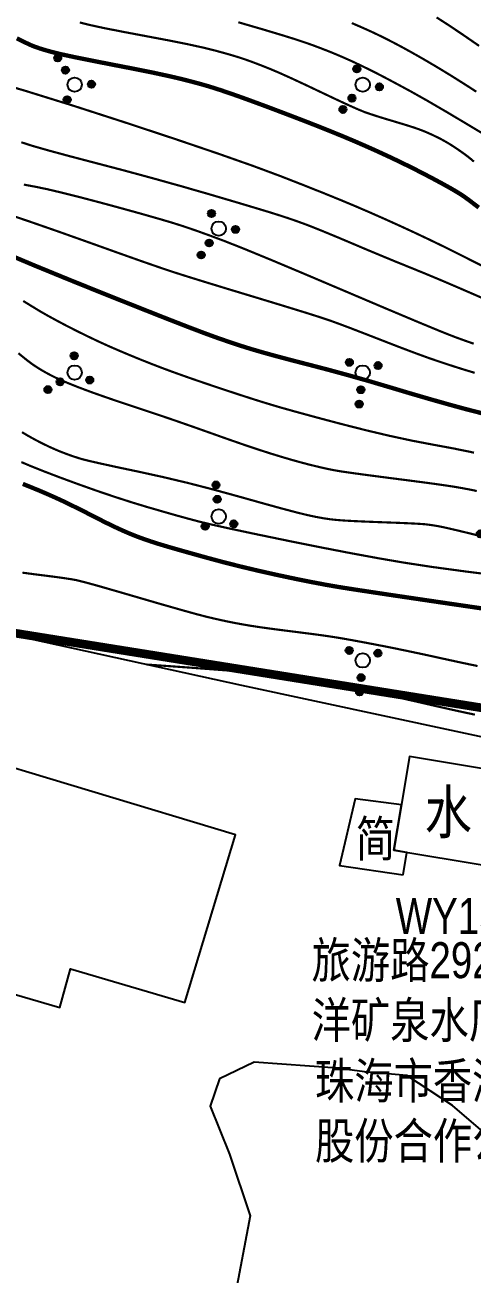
# Model space of a CAD drawing. Extents: x 396500 to 398250, y 1005980 to 1008200.
# Drawn here: x 398126.31 to 398141.83, y 1007897.73 to 1007941.11 of the extents above; entities that cross this region are included whole.
import ezdxf
from ezdxf.enums import TextEntityAlignment as Align

# ---------------------------------------------------------------- set-up
doc = ezdxf.new("R2010")
doc.units = 0
doc.header["$LTSCALE"] = 0.5
doc.layers.get('0').update_dxf_attribs({"linetype": 'CONTINUOUS'})
doc.layers.add('ASSIST', color=7, linetype='CONTINUOUS', plot=False)
for name, color, linetype in [('DGX', 2, 'CONTINUOUS'), ('DMTZ', 3, 'CONTINUOUS'), ('JMD', 6, 'CONTINUOUS'), ('SXSS', 5, 'CONTINUOUS'), ('ZBTZ', 3, 'CONTINUOUS'), ('权属人', 160, 'CONTINUOUS'), ('用地红线', 1, 'CONTINUOUS'), ('编号', 90, 'CONTINUOUS'), ('门牌号', 1, 'CONTINUOUS')]:
    doc.layers.add(name, color=color, linetype=linetype)
doc.styles.add('细等线体', font='长等线体_0.TTF', dxfattribs={"width": 0.8})
doc.linetypes.add('10421', pattern='A,2,[150,AAA.SHX,S=1,R=0,X=0,Y=1],1e-11', length=2)
doc.linetypes.add('1161', pattern='A,0,[149,AAA.SHX,S=0.15,R=0,X=0,Y=0],-1.6', length=1.6)

# ---------------------------------------------------------------- blocks, each defined once
blk = doc.blocks.new('*U110')
at = {"linetype": 'Continuous'}
for points in [[(-0.25, 2.2), (-0.238, 2.123), (-0.238, 2.277)], [(-0.238, 2.277), (-0.202, 2.053), (-0.202, 2.347)], [(-0.202, 2.053), (-0.238, 2.277), (-0.238, 2.123)], [(-0.202, 2.347), (-0.147, 1.998), (-0.147, 2.402)], [(-0.147, 1.998), (-0.202, 2.347), (-0.202, 2.053)], [(-0.147, 2.402), (-0.077, 1.962), (-0.077, 2.438)], [(-0.077, 1.962), (-0.147, 2.402), (-0.147, 1.998)], [(-0.077, 2.438), (0, 1.95), (0, 2.45)], [(0, 1.95), (-0.077, 2.438), (-0.077, 1.962)], [(0, 2.45), (0.077, 1.962), (0.077, 2.438)], [(0.077, 1.962), (0, 2.45), (0, 1.95)], [(0.077, 2.438), (0.147, 1.998), (0.147, 2.402)], [(0.147, 1.998), (0.077, 2.438), (0.077, 1.962)], [(0.147, 2.402), (0.202, 2.053), (0.202, 2.347)], [(0.202, 2.053), (0.147, 2.402), (0.147, 1.998)], [(0.202, 2.347), (0.238, 2.123), (0.238, 2.277)], [(0.238, 2.123), (0.202, 2.347), (0.202, 2.053)], [(0.25, 2.2), (0.238, 2.277), (0.238, 2.123)]]:
    blk.add_solid(points, dxfattribs=at)
blk = doc.blocks.new('*U109')
at = {"linetype": 'Continuous'}
for points in [[(-0.25, 1.2), (-0.238, 1.123), (-0.238, 1.277)], [(-0.238, 1.277), (-0.202, 1.053), (-0.202, 1.347)], [(-0.202, 1.053), (-0.238, 1.277), (-0.238, 1.123)], [(-0.202, 1.347), (-0.147, 0.998), (-0.147, 1.402)], [(-0.147, 0.998), (-0.202, 1.347), (-0.202, 1.053)], [(-0.147, 1.402), (-0.077, 0.962), (-0.077, 1.438)], [(-0.077, 0.962), (-0.147, 1.402), (-0.147, 0.998)], [(-0.077, 1.438), (0, 0.95), (0, 1.45)], [(0, 0.95), (-0.077, 1.438), (-0.077, 0.962)], [(0, 1.45), (0.077, 0.962), (0.077, 1.438)], [(0.077, 0.962), (0, 1.45), (0, 0.95)], [(0.077, 1.438), (0.147, 0.998), (0.147, 1.402)], [(0.147, 0.998), (0.077, 1.438), (0.077, 0.962)], [(0.147, 1.402), (0.202, 1.053), (0.202, 1.347)], [(0.202, 1.053), (0.147, 1.402), (0.147, 0.998)], [(0.202, 1.347), (0.238, 1.123), (0.238, 1.277)], [(0.238, 1.123), (0.202, 1.347), (0.202, 1.053)], [(0.25, 1.2), (0.238, 1.277), (0.238, 1.123)]]:
    blk.add_solid(points, dxfattribs=at)
blk = doc.blocks.new('*U108')
at = {"linetype": 'Continuous'}
for points in [[(-1.25, -0.6), (-1.238, -0.677), (-1.238, -0.523)], [(-1.238, -0.523), (-1.202, -0.747), (-1.202, -0.453)], [(-1.202, -0.747), (-1.238, -0.523), (-1.238, -0.677)], [(-1.202, -0.453), (-1.147, -0.802), (-1.147, -0.398)], [(-1.147, -0.802), (-1.202, -0.453), (-1.202, -0.747)], [(-1.147, -0.398), (-1.077, -0.838), (-1.077, -0.362)], [(-1.077, -0.838), (-1.147, -0.398), (-1.147, -0.802)], [(-1.077, -0.362), (-1, -0.85), (-1, -0.35)], [(-1, -0.85), (-1.077, -0.362), (-1.077, -0.838)], [(-1, -0.35), (-0.923, -0.838), (-0.923, -0.362)], [(-0.923, -0.838), (-1, -0.35), (-1, -0.85)], [(-0.923, -0.362), (-0.853, -0.802), (-0.853, -0.398)], [(-0.853, -0.802), (-0.923, -0.362), (-0.923, -0.838)], [(-0.853, -0.398), (-0.798, -0.747), (-0.798, -0.453)], [(-0.798, -0.747), (-0.853, -0.398), (-0.853, -0.802)], [(-0.798, -0.453), (-0.762, -0.677), (-0.762, -0.523)], [(-0.762, -0.677), (-0.798, -0.453), (-0.798, -0.747)], [(-0.75, -0.6), (-0.762, -0.523), (-0.762, -0.677)]]:
    blk.add_solid(points, dxfattribs=at)
blk = doc.blocks.new('*U107')
at = {"linetype": 'Continuous'}
for points in [[(0.75, -0.6), (0.762, -0.677), (0.762, -0.523)], [(0.762, -0.523), (0.798, -0.747), (0.798, -0.453)], [(0.798, -0.747), (0.762, -0.523), (0.762, -0.677)], [(0.798, -0.453), (0.853, -0.802), (0.853, -0.398)], [(0.853, -0.802), (0.798, -0.453), (0.798, -0.747)], [(0.853, -0.398), (0.923, -0.838), (0.923, -0.362)], [(0.923, -0.838), (0.853, -0.398), (0.853, -0.802)], [(0.923, -0.362), (1, -0.85), (1, -0.35)], [(1, -0.85), (0.923, -0.362), (0.923, -0.838)], [(1, -0.35), (1.077, -0.838), (1.077, -0.362)], [(1.077, -0.838), (1, -0.35), (1, -0.85)], [(1.077, -0.362), (1.147, -0.802), (1.147, -0.398)], [(1.147, -0.802), (1.077, -0.362), (1.077, -0.838)], [(1.147, -0.398), (1.202, -0.747), (1.202, -0.453)], [(1.202, -0.747), (1.147, -0.398), (1.147, -0.802)], [(1.202, -0.453), (1.238, -0.677), (1.238, -0.523)], [(1.238, -0.677), (1.202, -0.453), (1.202, -0.747)], [(1.25, -0.6), (1.238, -0.523), (1.238, -0.677)]]:
    blk.add_solid(points, dxfattribs=at)
blk = doc.blocks.new('gc160')
for centre, radius in [((0, 2.2), 0.25), ((0, 1.2), 0.25), ((0, 0), 0.5), ((-1, -0.6), 0.25), ((1, -0.6), 0.25)]:
    blk.add_circle(centre, radius)
at = {"linetype": 'Continuous'}
for name in ['*U110', '*U109', '*U108', '*U107']:
    blk.add_blockref(name, (0, 0), dxfattribs=at)

msp = doc.modelspace()

# ---------------------------------------------------------------- linework, layer by layer
at = {"layer": 'ASSIST', "linetype": '1161', "flags": 128}
msp.add_lwpolyline([(398142.02, 1007800), (398142.399, 1007801.54), (398142.633, 1007802.773), (398142.931, 1007803.579), (398144.715, 1007805.754), (398145.584, 1007806.956), (398146.799, 1007807.848), (398147.861, 1007808.093), (398149.129, 1007808.343), (398150.764, 1007808.784), (398151.939, 1007809.304), (398152.806, 1007810.069), (398152.944, 1007810.789), (398152.788, 1007811.606), (398151.833, 1007813.402), (398150.283, 1007816.089), (398149.271, 1007817.523), (398148.366, 1007819.301), (398147.802, 1007820.892), (398147.709, 1007822.194), (398147.751, 1007823.22), (398147.993, 1007825.125), (398148.563, 1007828.764), (398148.89, 1007831.01), (398148.677, 1007833.131), (398148.356, 1007835.297), (398148.501, 1007837.554), (398148.576, 1007837.886), (398149.025, 1007838.785), (398149.904, 1007840.345), (398150.85, 1007841.759), (398152.198, 1007842.928), (398153.283, 1007843.843), (398154.353, 1007844.354), (398156.242, 1007844.174), (398157.251, 1007844.031), (398159.807, 1007843.503), (398162.288, 1007842.879), (398163.871, 1007842.482), (398165.328, 1007841.983), (398166.696, 1007841.514), (398168.45, 1007840.912), (398173.781, 1007839.09), (398176.049, 1007838.337), (398178.161, 1007837.694), (398180.78, 1007836.928), (398182.566, 1007836.552), (398184.62, 1007836.189), (398186.394, 1007835.99), (398187.912, 1007836.12), (398189.201, 1007837.141), (398189.776, 1007838.251), (398190.12, 1007840.29), (398190.17, 1007842.598), (398190.403, 1007844.951), (398189.043, 1007847.627), (398186.439, 1007850.026), (398182.225, 1007851.659), (398179.103, 1007852.385), (398176.647, 1007852.937), (398174.727, 1007853.334), (398173.11, 1007853.669), (398168.439, 1007854.649), (398165.563, 1007855.29), (398158.789, 1007856.801), (398153.979, 1007858.808), (398149.396, 1007860.72), (398144.127, 1007864.7), (398142.759, 1007865.981), (398141.282, 1007867.363), (398140.55, 1007868.563), (398140.208, 1007869.78), (398140.511, 1007870.688), (398141.35, 1007871.773), (398142.86, 1007872.958), (398144.688, 1007874.352), (398146.121, 1007875.954), (398147.886, 1007878.704), (398148.807, 1007881.026), (398149.69, 1007882.6), (398150.822, 1007883.944), (398152.833, 1007885.552), (398155.084, 1007887.155), (398157.453, 1007888.399), (398159.821, 1007889.906), (398164.065, 1007891.774), (398167.151, 1007892.546), (398170.237, 1007892.763), (398172.231, 1007893.077), (398178.906, 1007894.329), (398187.893, 1007896.515), (398196.105, 1007897.363), (398198.497, 1007897.051), (398200.566, 1007896.587), (398204.507, 1007893.102), (398206.423, 1007891.187), (398209.498, 1007887.729), (398210.612, 1007887.806), (398213.195, 1007888.289), (398215.918, 1007889.203), (398220.573, 1007891.299), (398223.366, 1007894.936), (398225.772, 1007898.967), (398226.909, 1007900.593), (398227.45, 1007901.366), (398230.002, 1007904.286), (398230.914, 1007907.707), (398230.508, 1007910.965), (398230.735, 1007912.853), (398231.346, 1007914.53), (398231.704, 1007915.899), (398231.592, 1007917.4), (398230.516, 1007919.105), (398228.421, 1007920.266), (398226.188, 1007921.034), (398222.702, 1007920.758), (398220.157, 1007919.683), (398213.382, 1007916.314), (398211.653, 1007915.256), (398209.807, 1007914.296), (398207.213, 1007913.194), (398202.736, 1007911.958), (398198.513, 1007911.002), (398193.866, 1007910.829), (398191.118, 1007910.959), (398186.311, 1007911.089), (398183.26, 1007910.44), (398179.978, 1007908.815), (398175.69, 1007907.289), (398170.96, 1007906.391), (398164.865, 1007905.89), (398161.238, 1007904.319), (398157.823, 1007902.535), (398156.043, 1007901.477), (398153.127, 1007900.483), (398149.688, 1007899.603), (398147.117, 1007899.74), (398147.354, 1007906.259), (398146.727, 1007907.847), (398146.513, 1007910.403), (398146.692, 1007913.316), (398146.601, 1007914.543), (398146.316, 1007915.086), (398146.17, 1007915.27), (398146.043, 1007915.397), (398143.818, 1007916.025), (398133.841, 1007918.172), (398117.646, 1007921.722), (398115.495, 1007921.191), (398113.43, 1007918.324), (398111.271, 1007914.72), (398111.659, 1007911.426), (398111.138, 1007910.755), (398109.996, 1007910.755), (398105.411, 1007912.155), (398094.726, 1007914.446), (398089.329, 1007915.756), (398084.446, 1007917.001), (398081.014, 1007918.354), (398077.754, 1007918.158), (398074.291, 1007917.473), (398072.136, 1007917.258), (398058.971, 1007918.699), (398029.655, 1007921.908), (398021.04, 1007925.602), (398010.909, 1007927.444), (398008.421, 1007927.59), (398003.074, 1007927.335), (398001.194, 1007927.455), (398000.225, 1007927.796), (398000.036, 1007927.87)], dxfattribs=at)
msp.add_lwpolyline([(398132.661, 1007881.738), (398132.769, 1007881.211), (398133.601, 1007881.382), (398141.608, 1007884.583), (398151.23, 1007892.921), (398158.425, 1007896.587), (398163.813, 1007898.255), (398177.222, 1007900.881), (398177.958, 1007901.025), (398191.043, 1007902.318), (398200.023, 1007902.31), (398201.946, 1007901.951), (398203.618, 1007901.246), (398205.682, 1007899.601), (398206.826, 1007899.011), (398207.95, 1007898.859), (398209.865, 1007899.317), (398212.589, 1007899.098), (398217.064, 1007898.694), (398219.194, 1007897.824), (398222.834, 1007896.238), (398223.944, 1007895.904), (398224.634, 1007897.06), (398225.745, 1007898.921), (398226.106, 1007899.445), (398226.924, 1007900.614), (398227.45, 1007901.366), (398230.002, 1007904.286), (398230.914, 1007907.707), (398230.508, 1007910.965), (398230.699, 1007912.754), (398231.704, 1007915.899), (398231.592, 1007917.4), (398230.516, 1007919.105), (398229.126, 1007919.934), (398228.364, 1007920.293), (398226.188, 1007921.034), (398222.702, 1007920.758), (398220.333, 1007919.758), (398217.519, 1007918.372), (398213.382, 1007916.314), (398211.653, 1007915.256), (398209.807, 1007914.296), (398207.373, 1007913.262), (398207.213, 1007913.194), (398204.586, 1007912.469), (398202.788, 1007911.973), (398198.513, 1007911.002), (398193.866, 1007910.829), (398191.904, 1007910.922), (398188.508, 1007911.029), (398186.37, 1007911.087), (398183.26, 1007910.44), (398179.978, 1007908.815), (398175.69, 1007907.289), (398172.537, 1007906.691), (398170.96, 1007906.391), (398167.695, 1007906.125), (398165.559, 1007905.947), (398164.865, 1007905.89), (398162.556, 1007904.889), (398161.238, 1007904.319), (398160.364, 1007903.862), (398157.823, 1007902.535), (398156.043, 1007901.477), (398153.127, 1007900.483), (398149.688, 1007899.603), (398147.117, 1007899.74), (398144.548, 1007900.78), (398142.464, 1007902.458), (398141.154, 1007903.579), (398139.568, 1007904.619), (398138.101, 1007904.746), (398137.148, 1007904.882), (398134.27, 1007905.083), (398133.061, 1007904.507), (398132.744, 1007903.558), (398133.412, 1007901.892), (398134.133, 1007899.746), (398133.579, 1007896.877), (398132.456, 1007895.241)], close=True, dxfattribs=at)
at = {"layer": 'DGX', "linetype": 'Continuous', "const_width": 0.075}
for points in [[(398141.894, 1007936.367), (398141.771, 1007936.471), (398141.66, 1007936.559), (398141.535, 1007936.652), (398141.396, 1007936.75), (398141.243, 1007936.854), (398141.083, 1007936.958), (398140.919, 1007937.056), (398140.752, 1007937.148), (398140.582, 1007937.233), (398140.416, 1007937.312), (398140.259, 1007937.382), (398140.112, 1007937.442), (398139.974, 1007937.494), (398139.818, 1007937.548), (398139.615, 1007937.613), (398139.365, 1007937.69), (398139.069, 1007937.779), (398138.769, 1007937.869), (398138.509, 1007937.95), (398138.29, 1007938.022), (398138.11, 1007938.084), (398137.895, 1007938.171), (398137.569, 1007938.316), (398137.131, 1007938.519), (398136.583, 1007938.779), (398136.021, 1007939.046), (398135.546, 1007939.267), (398135.157, 1007939.442), (398134.854, 1007939.571), (398134.604, 1007939.672), (398134.372, 1007939.762), (398134.16, 1007939.842), (398133.967, 1007939.911), (398133.763, 1007939.979), (398133.518, 1007940.054), (398133.232, 1007940.136), (398132.905, 1007940.226), (398132.49, 1007940.328), (398131.941, 1007940.448), (398131.258, 1007940.584), (398130.442, 1007940.738), (398129.641, 1007940.889), (398129.002, 1007941.016), (398128.526, 1007941.12), (398128.213, 1007941.199)], [(398142.802, 1007936.977), (398141.803, 1007937.581), (398140.958, 1007938.085), (398140.266, 1007938.488), (398139.727, 1007938.792), (398139.285, 1007939.031), (398138.886, 1007939.244), (398138.529, 1007939.43), (398138.214, 1007939.588), (398137.925, 1007939.728), (398137.648, 1007939.858), (398137.381, 1007939.977), (398137.127, 1007940.086), (398136.874, 1007940.19), (398136.614, 1007940.291), (398136.348, 1007940.392), (398136.075, 1007940.49), (398135.721, 1007940.608), (398135.209, 1007940.767), (398134.541, 1007940.967), (398133.716, 1007941.207)], [(398142.074, 1007940.387), (398141.504, 1007940.78), (398141.013, 1007941.109), (398140.6, 1007941.375)], [(398141.978, 1007938.794), (398141.673, 1007938.992), (398141.37, 1007939.184), (398141.07, 1007939.372), (398140.775, 1007939.552), (398140.488, 1007939.724), (398140.211, 1007939.887), (398139.943, 1007940.041), (398139.68, 1007940.189), (398139.418, 1007940.333), (398139.157, 1007940.472), (398138.897, 1007940.607), (398138.625, 1007940.742), (398138.328, 1007940.883), (398138.005, 1007941.028), (398137.656, 1007941.179)], [(398142.312, 1007932.682), (398141.786, 1007932.945), (398141.299, 1007933.191), (398140.81, 1007933.434), (398140.317, 1007933.672), (398139.82, 1007933.907), (398139.322, 1007934.137), (398138.824, 1007934.362), (398138.325, 1007934.583), (398137.825, 1007934.799), (398137.285, 1007935.025), (398136.664, 1007935.278), (398135.962, 1007935.557), (398135.179, 1007935.863), (398134.225, 1007936.218), (398133.01, 1007936.646), (398131.534, 1007937.148), (398129.797, 1007937.723), (398128.006, 1007938.302), (398126.366, 1007938.812), (398124.878, 1007939.254)], [(398142.43, 1007931.522), (398141.86, 1007931.77), (398141.286, 1007932.019), (398140.738, 1007932.253), (398140.216, 1007932.471), (398139.719, 1007932.674), (398139.231, 1007932.871), (398138.734, 1007933.076), (398138.228, 1007933.287), (398137.714, 1007933.505), (398137.23, 1007933.71), (398136.816, 1007933.882), (398136.473, 1007934.022), (398136.201, 1007934.13), (398135.959, 1007934.221), (398135.706, 1007934.312), (398135.442, 1007934.403), (398135.167, 1007934.493), (398134.802, 1007934.608), (398134.27, 1007934.769), (398133.57, 1007934.978), (398132.702, 1007935.234), (398131.74, 1007935.511), (398130.76, 1007935.785), (398129.762, 1007936.056), (398128.745, 1007936.323), (398127.816, 1007936.567), (398127.079, 1007936.767), (398126.535, 1007936.924), (398126.185, 1007937.038)], [(398143.088, 1007921.945), (398141.621, 1007922.127), (398140.409, 1007922.292), (398139.451, 1007922.439), (398138.574, 1007922.59), (398137.602, 1007922.769), (398136.535, 1007922.976), (398135.373, 1007923.21), (398134.276, 1007923.437), (398133.4, 1007923.624), (398132.746, 1007923.769), (398132.314, 1007923.874), (398131.965, 1007923.967), (398131.56, 1007924.079), (398131.099, 1007924.211), (398130.582, 1007924.36), (398130.022, 1007924.53), (398129.432, 1007924.72), (398128.812, 1007924.93), (398128.162, 1007925.161), (398127.539, 1007925.39), (398127.003, 1007925.595), (398126.552, 1007925.774), (398126.186, 1007925.929)], [(398126.222, 1007922.089), (398126.571, 1007922.042), (398126.962, 1007921.992), (398127.342, 1007921.944), (398127.659, 1007921.9), (398127.911, 1007921.862), (398128.099, 1007921.828), (398128.349, 1007921.766), (398128.787, 1007921.647), (398129.412, 1007921.468), (398130.225, 1007921.231), (398131.054, 1007920.989), (398131.727, 1007920.797), (398132.245, 1007920.653), (398132.607, 1007920.558), (398132.895, 1007920.49), (398133.186, 1007920.425), (398133.482, 1007920.363), (398133.783, 1007920.306), (398134.117, 1007920.248), (398134.513, 1007920.188), (398134.97, 1007920.125), (398135.49, 1007920.059), (398136.001, 1007919.994), (398136.435, 1007919.938), (398136.791, 1007919.888), (398137.07, 1007919.846), (398137.341, 1007919.801), (398137.674, 1007919.742), (398138.069, 1007919.669), (398138.525, 1007919.582), (398139.036, 1007919.482), (398139.593, 1007919.367), (398140.197, 1007919.239), (398140.847, 1007919.096), (398141.478, 1007918.959), (398142.023, 1007918.845)], [(398130.533, 1007918.897), (398132.034, 1007918.79), (398133.21, 1007918.701), (398134.061, 1007918.631), (398134.585, 1007918.581), (398134.986, 1007918.531), (398135.464, 1007918.463), (398136.02, 1007918.377), (398136.653, 1007918.273), (398137.353, 1007918.149), (398138.109, 1007918.001), (398138.92, 1007917.83), (398139.786, 1007917.636), (398140.59, 1007917.451), (398141.216, 1007917.31), (398141.662, 1007917.212), (398141.93, 1007917.157)]]:
    msp.add_lwpolyline(points, dxfattribs=at)
at = {"layer": 'DGX', "color": 3, "linetype": 'Continuous', "lineweight": -2, "const_width": 0.15}
for points in [[(398126.031, 1007940.65), (398126.237, 1007940.545), (398126.406, 1007940.463), (398126.536, 1007940.404), (398126.664, 1007940.353), (398126.823, 1007940.298), (398127.015, 1007940.239), (398127.239, 1007940.176), (398127.553, 1007940.099), (398128.014, 1007939.999), (398128.621, 1007939.876), (398129.375, 1007939.729), (398130.142, 1007939.58), (398130.79, 1007939.449), (398131.317, 1007939.335), (398131.725, 1007939.24), (398132.057, 1007939.155), (398132.361, 1007939.074), (398132.635, 1007938.996), (398132.881, 1007938.921), (398133.123, 1007938.842), (398133.388, 1007938.752), (398133.676, 1007938.652), (398133.987, 1007938.54), (398134.331, 1007938.414), (398134.717, 1007938.271), (398135.146, 1007938.109), (398135.617, 1007937.93), (398136.095, 1007937.746), (398136.543, 1007937.57), (398136.962, 1007937.402), (398137.351, 1007937.243), (398137.729, 1007937.084), (398138.113, 1007936.917), (398138.505, 1007936.742), (398138.903, 1007936.559), (398139.302, 1007936.37), (398139.697, 1007936.176), (398140.088, 1007935.978), (398140.475, 1007935.775), (398140.829, 1007935.584), (398141.123, 1007935.419), (398141.357, 1007935.281), (398141.531, 1007935.169), (398141.736, 1007935.02), (398142.063, 1007934.77)], [(398142.278, 1007920.831), (398140.388, 1007921.109), (398138.911, 1007921.328), (398137.846, 1007921.489), (398137.195, 1007921.591), (398136.727, 1007921.673), (398136.211, 1007921.771), (398135.647, 1007921.885), (398135.036, 1007922.015), (398134.409, 1007922.156), (398133.796, 1007922.302), (398133.198, 1007922.453), (398132.615, 1007922.61), (398132.078, 1007922.76), (398131.62, 1007922.889), (398131.24, 1007922.999), (398130.94, 1007923.089), (398130.682, 1007923.172), (398130.429, 1007923.259), (398130.183, 1007923.35), (398129.943, 1007923.446), (398129.692, 1007923.555), (398129.415, 1007923.683), (398129.11, 1007923.831), (398128.779, 1007923.999), (398128.448, 1007924.169), (398128.143, 1007924.322), (398127.865, 1007924.46), (398127.613, 1007924.581), (398127.366, 1007924.695), (398127.103, 1007924.812), (398126.824, 1007924.932), (398126.527, 1007925.054), (398126.236, 1007925.171)]]:
    msp.add_lwpolyline(points, dxfattribs=at)
at = {"layer": 'DGX', "linetype": 'Continuous', "const_width": 0.075, "flags": 128}
for points in [[(398126.273, 1007935.567), (398126.67, 1007935.494), (398127.091, 1007935.406), (398127.621, 1007935.281), (398128.259, 1007935.12), (398129.005, 1007934.923), (398129.755, 1007934.719), (398130.403, 1007934.539), (398130.95, 1007934.383), (398131.396, 1007934.252), (398131.809, 1007934.121), (398132.257, 1007933.968), (398132.74, 1007933.794), (398133.259, 1007933.599), (398133.922, 1007933.336), (398134.841, 1007932.958), (398136.014, 1007932.465), (398137.443, 1007931.858), (398138.845, 1007931.262), (398139.94, 1007930.801), (398140.727, 1007930.475), (398141.207, 1007930.285), (398141.54, 1007930.163), (398141.887, 1007930.042)], [(398125.542, 1007934.599), (398126.482, 1007934.281), (398127.484, 1007933.932), (398128.547, 1007933.554), (398129.551, 1007933.194), (398130.374, 1007932.902), (398131.017, 1007932.679), (398131.48, 1007932.524), (398131.936, 1007932.379), (398132.561, 1007932.185), (398133.355, 1007931.942), (398134.317, 1007931.651), (398135.264, 1007931.363), (398136.014, 1007931.132), (398136.567, 1007930.957), (398136.921, 1007930.838), (398137.226, 1007930.727), (398137.627, 1007930.576), (398138.124, 1007930.384), (398138.717, 1007930.153), (398139.323, 1007929.918), (398139.855, 1007929.717), (398140.315, 1007929.549), (398140.702, 1007929.416), (398141.042, 1007929.304), (398141.358, 1007929.202), (398141.652, 1007929.111), (398141.923, 1007929.029)], [(398126.252, 1007931.525), (398126.575, 1007931.326), (398126.835, 1007931.168), (398127.085, 1007931.024), (398127.376, 1007930.865), (398127.708, 1007930.689), (398128.081, 1007930.498), (398128.472, 1007930.305), (398128.856, 1007930.122), (398129.234, 1007929.95), (398129.605, 1007929.789), (398129.969, 1007929.636), (398130.327, 1007929.489), (398130.679, 1007929.349), (398131.024, 1007929.216), (398131.391, 1007929.079), (398131.808, 1007928.929), (398132.275, 1007928.766), (398132.792, 1007928.59), (398133.316, 1007928.415), (398133.8, 1007928.256), (398134.245, 1007928.112), (398134.651, 1007927.985), (398135.104, 1007927.849), (398135.688, 1007927.684), (398136.403, 1007927.489), (398137.249, 1007927.264), (398138.136, 1007927.038), (398138.973, 1007926.84), (398139.759, 1007926.671), (398140.494, 1007926.531), (398141.2, 1007926.4), (398141.899, 1007926.257)], [(398126.083, 1007929.71), (398126.369, 1007929.478), (398126.55, 1007929.341), (398126.681, 1007929.252), (398126.817, 1007929.166), (398126.958, 1007929.082), (398127.106, 1007929), (398127.259, 1007928.92), (398127.421, 1007928.841), (398127.591, 1007928.764), (398127.769, 1007928.688), (398127.963, 1007928.609), (398128.178, 1007928.524), (398128.416, 1007928.434), (398128.677, 1007928.338), (398128.987, 1007928.228), (398129.374, 1007928.094), (398129.838, 1007927.938), (398130.379, 1007927.758), (398130.965, 1007927.563), (398131.565, 1007927.358), (398132.177, 1007927.144), (398132.803, 1007926.922), (398133.405, 1007926.708), (398133.944, 1007926.521), (398134.421, 1007926.361), (398134.835, 1007926.228), (398135.204, 1007926.115), (398135.543, 1007926.015), (398135.853, 1007925.928), (398136.133, 1007925.854), (398136.387, 1007925.791), (398136.618, 1007925.736), (398136.826, 1007925.69), (398137.011, 1007925.652), (398137.267, 1007925.608), (398137.688, 1007925.547), (398138.273, 1007925.468), (398139.023, 1007925.37), (398139.784, 1007925.272), (398140.402, 1007925.19), (398140.877, 1007925.123), (398141.209, 1007925.073), (398141.47, 1007925.028), (398141.732, 1007924.979), (398141.995, 1007924.925)], [(398126.207, 1007926.968), (398126.382, 1007926.864), (398126.542, 1007926.773), (398126.701, 1007926.687), (398126.859, 1007926.605), (398127.015, 1007926.528), (398127.17, 1007926.454), (398127.326, 1007926.384), (398127.481, 1007926.318), (398127.637, 1007926.256), (398127.793, 1007926.197), (398127.95, 1007926.141), (398128.108, 1007926.089), (398128.267, 1007926.039), (398128.512, 1007925.976), (398128.926, 1007925.881), (398129.51, 1007925.753), (398130.264, 1007925.594), (398131.11, 1007925.408), (398131.972, 1007925.203), (398132.85, 1007924.976), (398133.744, 1007924.73), (398134.569, 1007924.498), (398135.24, 1007924.313), (398135.755, 1007924.177), (398136.117, 1007924.088), (398136.393, 1007924.029), (398136.654, 1007923.981), (398136.898, 1007923.944), (398137.127, 1007923.919), (398137.394, 1007923.899), (398137.752, 1007923.879), (398138.2, 1007923.859), (398138.74, 1007923.838), (398139.269, 1007923.819), (398139.686, 1007923.801), (398139.99, 1007923.785), (398140.182, 1007923.771), (398140.321, 1007923.755), (398140.466, 1007923.735), (398140.616, 1007923.71), (398140.771, 1007923.681), (398140.998, 1007923.631), (398141.363, 1007923.546), (398141.866, 1007923.424), (398142.507, 1007923.267)]]:
    msp.add_lwpolyline(points, dxfattribs=at)
at = {"layer": 'DGX', "color": 3, "linetype": 'Continuous', "lineweight": -2, "const_width": 0.15, "flags": 128}
msp.add_lwpolyline([(398125.724, 1007933.144), (398126.653, 1007932.753), (398127.745, 1007932.305), (398128.998, 1007931.799), (398130.221, 1007931.312), (398131.219, 1007930.917), (398131.993, 1007930.616), (398132.543, 1007930.407), (398132.971, 1007930.251), (398133.38, 1007930.109), (398133.769, 1007929.979), (398134.14, 1007929.863), (398134.539, 1007929.746), (398135.014, 1007929.614), (398135.566, 1007929.467), (398136.195, 1007929.305), (398136.871, 1007929.128), (398137.566, 1007928.938), (398138.278, 1007928.735), (398139.009, 1007928.518), (398139.728, 1007928.303), (398140.401, 1007928.107), (398141.03, 1007927.929), (398141.615, 1007927.769), (398142.309, 1007927.591)], dxfattribs=at)
at = {"layer": 'DMTZ', "linetype": '10421'}
msp.add_lwpolyline([(398152.809, 1007905.448), (398149.109, 1007905.639), (398147.354, 1007906.259), (398146.727, 1007907.847), (398146.513, 1007910.403), (398146.692, 1007913.316), (398146.614, 1007914.405), (398146.601, 1007914.543), (398146.316, 1007915.086), (398146.17, 1007915.27), (398146.043, 1007915.397), (398143.818, 1007916.025), (398133.841, 1007918.172), (398117.646, 1007921.722)], dxfattribs=at)
at = {"layer": 'DMTZ', "linetype": '10421', "flags": 128}
msp.add_lwpolyline([(398213.382, 1007916.314), (398211.653, 1007915.256), (398209.807, 1007914.296), (398207.213, 1007913.194), (398202.736, 1007911.958), (398198.513, 1007911.002), (398193.866, 1007910.829), (398191.118, 1007910.959), (398186.311, 1007911.089), (398183.26, 1007910.44), (398179.978, 1007908.815), (398175.69, 1007907.289), (398170.96, 1007906.391), (398169.24, 1007906.253), (398164.865, 1007905.89), (398161.238, 1007904.319), (398157.823, 1007902.535), (398156.043, 1007901.477), (398153.127, 1007900.483), (398149.688, 1007899.603), (398147.117, 1007899.74), (398144.548, 1007900.78), (398142.529, 1007902.402), (398141.154, 1007903.579), (398139.568, 1007904.619), (398138.101, 1007904.746), (398137.148, 1007904.882), (398134.27, 1007905.083), (398133.061, 1007904.507), (398132.744, 1007903.558), (398133.412, 1007901.892), (398134.133, 1007899.746), (398133.579, 1007896.877), (398132.456, 1007895.241)], dxfattribs=at)
at = {"layer": 'JMD', "linetype": 'Continuous', "flags": 128}
for points, elevation in [([(398118.646, 1007917.502), (398116.843, 1007911.682), (398120.85, 1007910.371), (398120.5, 1007909.034), (398127.525, 1007906.979), (398127.888, 1007908.323), (398131.863, 1007907.156), (398133.616, 1007912.981)], 30.753), ([(398139.443, 1007911.597), (398139.571, 1007912.371), (398139.115, 1007912.446), (398139.377, 1007914.028), (398137.769, 1007914.237), (398137.226, 1007911.921)], 32.837)]:
    msp.add_lwpolyline(points, close=True, dxfattribs=dict(at, elevation=elevation))
at = {"layer": 'SXSS', "linetype": '10421', "elevation": 32.62, "flags": 128}
msp.add_lwpolyline([(398142.391, 1007911.903), (398142.857, 1007915.172), (398139.655, 1007915.703), (398139.115, 1007912.446)], close=True, dxfattribs=at)
at = {"layer": '用地红线', "linetype": 'Continuous', "const_width": 0.3, "flags": 128}
msp.add_lwpolyline([(397985.99, 1007958.873), (397994.886, 1007951.334), (397991.714, 1007943.294), (397994.633, 1007931.78), (398111.614, 1007912.186), (398114.221, 1007921.868), (398145.022, 1007916.936), (398159.924, 1007899.022), (398177.701, 1007902.488), (398177.458, 1007896.511), (398139.84, 1007871.366), (398158.004, 1007843.858), (398153.153, 1007833.797), (398105.345, 1007838.578), (398095.539, 1007849.972), (398034.306, 1007851.206), (398029.668, 1007841.121), (397918.334, 1007848.805), (397904.655, 1007861.515), (397920.251, 1007877.673), (397930.52, 1007889.558), (397949.869, 1007915.413)], close=True, dxfattribs=at)

# ---------------------------------------------------------------- block references
at = {"layer": 'ZBTZ', "linetype": 'Continuous', "yscale": 0.5}
for p, xscale, rotation in [((398128.036, 1007939.039), 0.5000000000031899, 32.38319040616365), ((398138.036, 1007939.039), 0.5000000000331655, 141.4093447674529), ((398133.036, 1007934.039), 0.499999999999545, 146.4741966056505), ((398128.036, 1007929.039), 0.4999999999671415, 122.5946836756022), ((398138.036, 1007929.039), 0.5000000000187032, 173.534348581368), ((398133.036, 1007924.039), 0.499999999988977, 4.861598559117377), ((398143.036, 1007924.039), 0.5000000000281146, 123.2813501328727), ((398138.036, 1007919.039), 0.4999999999729502, 174.3913083272212)]:
    msp.add_blockref('gc160', p, dxfattribs=dict(at, xscale=xscale, rotation=rotation))

# ---------------------------------------------------------------- texts
at = {"layer": 'JMD', "linetype": 'Continuous', "style": '细等线体', "width": 0.8}
msp.add_text('简', height=1.25, dxfattribs=at).set_placement((398138.476, 1007912.872), align=Align.MIDDLE)
at = {"layer": 'SXSS', "color": 5, "linetype": '10421', "style": '细等线体', "width": 0.8}
msp.add_text('水', height=1.5, dxfattribs=at).set_placement((398141.004, 1007913.8), align=Align.MIDDLE)
at = {"layer": '权属人', "linetype": 'Continuous', "insert": (398136.378, 1007905.061, 24), "char_height": 1.25, "attachment_point": 1, "style": '细等线体'}
msp.add_mtext_dynamic_manual_height_columns('珠海市香洲东坑股份合作公司', width=2.47045, gutter_width=1, heights=[0], dxfattribs=at).dxf.set("width", 10.1891)
at = {"layer": '编号', "linetype": 'Continuous', "insert": (398139.183, 1007910.784, 24), "char_height": 1.25, "attachment_point": 1, "style": '细等线体'}
msp.add_mtext_dynamic_manual_height_columns('WY130', width=0.93234, gutter_width=1, heights=[0], dxfattribs=at)
at = {"layer": '门牌号', "linetype": 'Continuous', "insert": (398136.26, 1007909.253, 24), "char_height": 1.25, "attachment_point": 1, "style": '细等线体'}
msp.add_mtext_dynamic_manual_height_columns('\\pt1.8;旅游路2928号汪之洋矿泉水厂水池', width=9.87209, gutter_width=1, heights=[0.632], dxfattribs=at).dxf.set("width", 11.37011)

doc.saveas('drawing.dxf')
